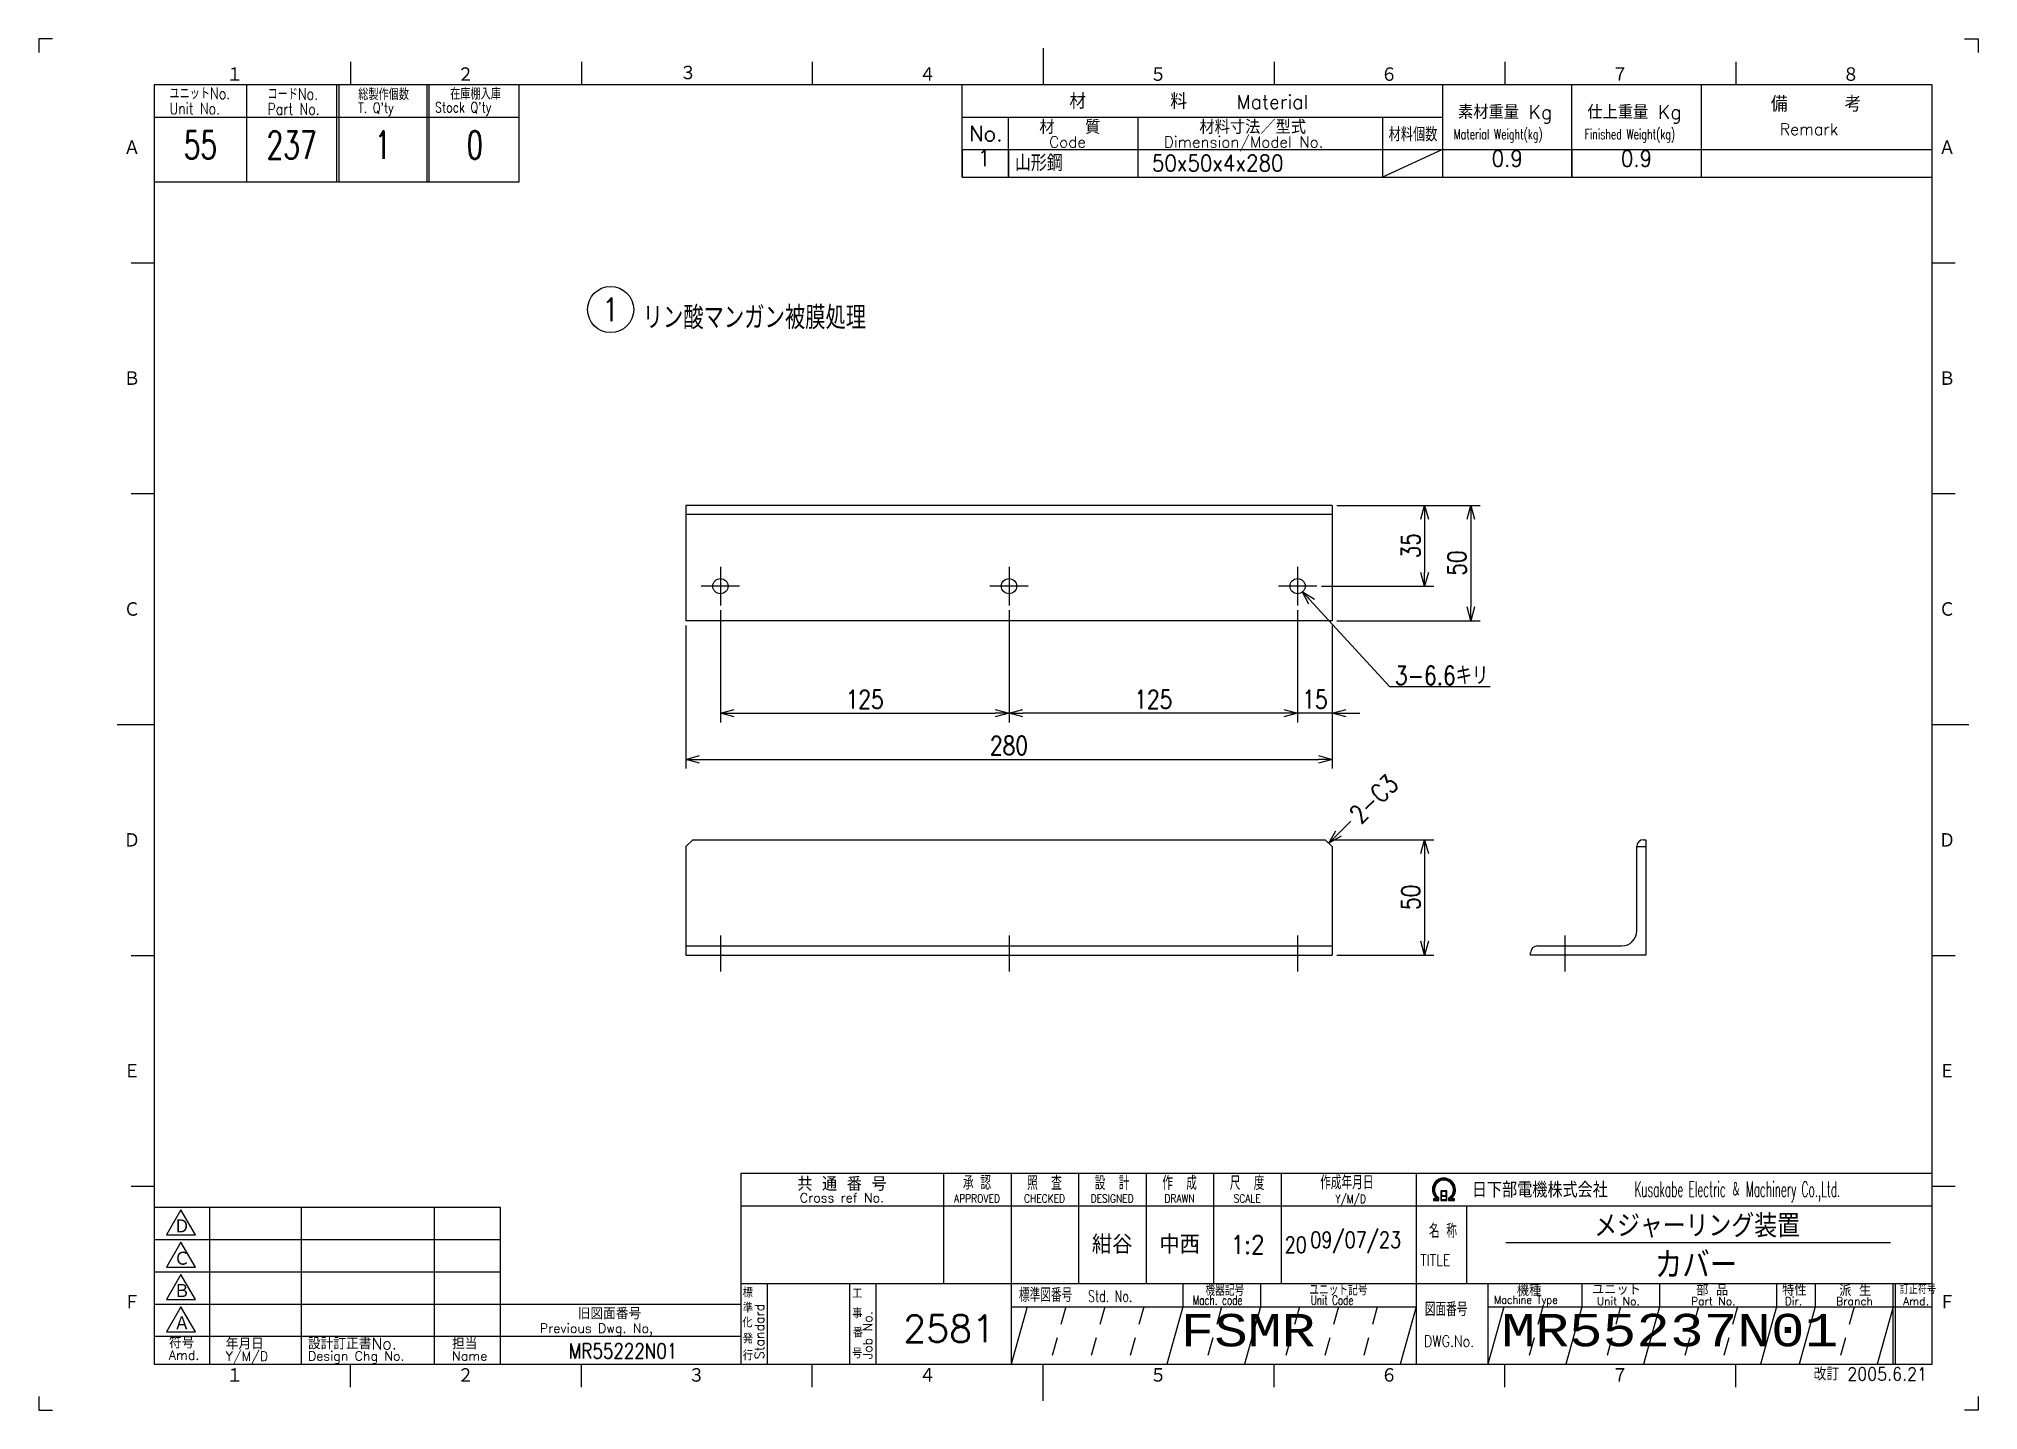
# Model space of a CAD drawing. Extents: x 0 to 840, y 0 to 594.
import ezdxf
from ezdxf.enums import TextEntityAlignment as Align

# ---------------------------------------------------------------- set-up
doc = ezdxf.new("R2010")
doc.units = 0
doc.header["$LTSCALE"] = 2
doc.linetypes.add('GEN3A', pattern=[3.5, 2, -1.5])
doc.linetypes.add('GEN7', pattern=[15, 10, -1.5, 2, -1.5])
doc.layers.get('0').update_dxf_attribs({"linetype": 'CONTINUOUS'})
doc.layers.get('DEFPOINTS').update_dxf_attribs({"linetype": 'CONTINUOUS'})
for name, color, linetype in [('2', 5, 'CONTINUOUS'), ('4', 3, 'CONTINUOUS'), ('5', 3, 'CONTINUOUS'), ('6', 52, 'CONTINUOUS'), ('7', 4, 'GEN7'), ('RAHM2', 1, 'CONTINUOUS'), ('RAHM3', 52, 'CONTINUOUS')]:
    doc.layers.add(name, color=color, linetype=linetype)
doc.styles.add('DIMENSION', font='monotxt.shx', dxfattribs={"bigfont": 'bigfont.shx'})
doc.styles.get("Standard").update_dxf_attribs({"font": 'romans.shx', "width": 0.8, "bigfont": 'extfont.shx'})
doc.dimstyles.new('GEN-ISO', dxfattribs={"dimscale": 2, "dimtxt": 4, "dimasz": 3, "dimexe": 2, "dimexo": 1, "dimgap": 1, "dimtad": 3, "dimdec": 3, "dimrnd": 0.001, "dimdsep": 46, "dimtxsty": 'Standard', "dimblk": 'OPEN30', "dimcen": 0, "dimclrt": 52, "dimadec": 0, "dimazin": 0, "dimtp": 0.1, "dimtm": 0.1, "dimtfac": 0.6, "dimtdec": 3, "dimtmove": 2, "dimatfit": 3, "dimldrblk": 'OPEN30', "dimfxl": 0, "dimarcsym": 0})

# ---------------------------------------------------------------- blocks, each defined once
blk = doc.blocks.new('1A3ﾌﾞﾋﾝ')
at = {"layer": 'RAHM2', "color": 5, "linetype": 'Continuous'}
for p, q in [((3, 297), (0, 297)), ((0, 297), (0, 294)), ((217.5, 295), (217.5, 287)), ((417, 297), (420, 297)), ((420, 297), (420, 294)), ((67.5, 292), (67.5, 287)), ((117.5, 292), (117.5, 287)), ((167.5, 292), (167.5, 287)), ((267.5, 292), (267.5, 287)), ((317.5, 292), (317.5, 287)), ((367.5, 292), (367.5, 287)), ((410, 287), (25, 287)), ((25, 287), (25, 10)), ((104, 266), (104, 287)), ((410, 10), (410, 287)), ((25, 266), (64.5, 266)), ((64.5, 266), (104, 266)), ((20, 248.5), (25, 248.5)), ((410, 248.5), (415, 248.5)), ((20, 198.5), (25, 198.5)), ((410, 198.5), (415, 198.5)), ((17, 148.5), (25, 148.5)), ((410, 148.5), (418, 148.5)), ((20, 98.5), (25, 98.5)), ((410, 98.5), (415, 98.5)), ((20, 48.5), (25, 48.5)), ((410, 48.5), (415, 48.5)), ((25, 10), (410, 10)), ((67.5, 5), (67.5, 10)), ((117.5, 5), (117.5, 10)), ((217.5, 2), (217.5, 10)), ((267.5, 5), (267.5, 10)), ((317.5, 5), (317.5, 10)), ((367.5, 5), (367.5, 10)), ((0, 3), (0, 0)), ((0, 0), (3, 0)), ((420, 0), (417, 0)), ((420, 3), (420, 0))]:
    blk.add_line(p, q, dxfattribs=at)
at = {"layer": 'RAHM2', "color": 7, "linetype": 'Continuous'}
for p, q in [((45, 287), (45, 266)), ((64.5, 287), (64.5, 266)), ((65, 287), (65, 266)), ((84, 287), (84, 266)), ((84.5, 287), (84.5, 266)), ((200, 267), (200, 287)), ((304, 287), (304, 267)), ((332, 267), (332, 287)), ((360, 287), (360, 267)), ((25, 280), (64.5, 280)), ((64.5, 280), (104, 280)), ((200, 280), (304, 280)), ((210, 267), (210, 280)), ((238, 280), (238, 267)), ((291, 280), (291, 267)), ((200, 273), (410, 273)), ((304, 273), (291, 267)), ((200, 267), (410, 267)), ((195.93, 51.26), (195.93, 27.42)), ((210.55, 51.26), (210.55, 10)), ((225.18, 51.26), (225.18, 27.42)), ((239.8, 51.26), (239.8, 27.42)), ((254.43, 51.26), (254.43, 27.42)), ((269.05, 51.26), (269.05, 27.42)), ((298.3, 51.26), (298.3, 10)), ((25, 44), (100, 44)), ((37, 44), (37, 10)), ((56.8, 44), (56.8, 10)), ((85.6, 44), (85.6, 10)), ((100, 10), (100, 44)), ((152.05, 44.26), (410, 44.26)), ((269.05, 44.26), (269.05, 27.42)), ((298.3, 44.26), (298.3, 44.26)), ((309.17, 44.26), (309.17, 27.42)), ((25, 37), (100, 37)), ((25, 30), (100, 30)), ((152.05, 27.42), (410, 27.42)), ((157.77, 27.42), (157.77, 10)), ((175.59, 27.42), (175.59, 10)), ((181.3, 27.42), (181.3, 10)), ((247.73, 27.42), (247.73, 22.42)), ((264.59, 27.42), (264.59, 22.42)), ((313.83, 27.42), (313.83, 10)), ((334.15, 27.42), (334.15, 22.42)), ((351, 27.42), (351, 22.42)), ((376.29, 27.42), (376.29, 22.42)), ((384.72, 27.42), (384.72, 22.42)), ((401.57, 10), (401.57, 27.42)), ((402.07, 10), (402.07, 27.42)), ((25, 23), (100, 23)), ((100, 23), (152.05, 23)), ((210.55, 22.42), (298.3, 22.42)), ((313.83, 22.42), (410, 22.42)), ((25, 16), (100, 16)), ((100, 16), (152.05, 16)), ((167.5, 5), (167.5, 10))]:
    blk.add_line(p, q, dxfattribs=at)
at = {"layer": 'RAHM2', "color": 3, "linetype": 'Continuous'}
for p, q in [((317.73, 36.35), (401.03, 36.35)), ((214.02, 22.42), (210.55, 10)), ((247.73, 22.42), (244.26, 10)), ((264.59, 22.42), (261.12, 10)), ((298.3, 22.42), (294.83, 10)), ((334.15, 22.42), (330.68, 10)), ((351, 22.42), (347.54, 10)), ((376.29, 22.42), (372.82, 10)), ((384.72, 22.42), (381.25, 10))]:
    blk.add_line(p, q, dxfattribs=at)
at = {"layer": 'RAHM2', "color": 3, "linetype": 'GEN3A'}
for p, q in [((222.44, 22.42), (218.98, 10)), ((230.87, 22.42), (227.41, 10)), ((239.3, 22.42), (235.84, 10)), ((256.16, 22.42), (252.69, 10)), ((273.01, 22.42), (269.55, 10)), ((281.44, 22.42), (277.98, 10)), ((289.87, 22.42), (286.41, 10)), ((325.72, 22.42), (322.25, 10)), ((342.57, 22.42), (339.11, 10)), ((359.43, 22.42), (355.97, 10)), ((367.86, 22.42), (364.39, 10)), ((393.14, 22.42), (389.68, 10))]:
    blk.add_line(p, q, dxfattribs=at)
at = {"layer": 'RAHM2', "color": 5, "linetype": 'Continuous'}
blk.add_lwpolyline([(410, 51.26), (152.05, 51.26), (152.05, 10)], dxfattribs=at)
at = {"layer": 'RAHM2', "color": 7, "linetype": 'Continuous'}
for points in [[(303.62, 47.51), (303.62, 45.4), (304.92, 45.4), (304.92, 47.51), (303.62, 47.51)], [(303.77, 47.36), (303.77, 46.53), (304.77, 46.53), (304.77, 47.36), (303.77, 47.36)], [(304.77, 46.38), (304.77, 45.55), (303.77, 45.55), (303.77, 46.38), (304.77, 46.38)], [(302.02, 45.4), (303.22, 45.4), (303.22, 46.01)], [(302.02, 45.58), (302.97, 45.58), (302.97, 45.91)], [(302.72, 45.82), (302.72, 45.75), (302.02, 45.75), (302.02, 45.4)], [(305.32, 45.98), (305.32, 45.4), (306.58, 45.4), (306.58, 45.75), (305.85, 45.75), (305.85, 45.8)], [(305.57, 45.87), (305.57, 45.58), (306.58, 45.58)]]:
    blk.add_lwpolyline(points, dxfattribs=at)
for points in [[(30.79, 43.41), (27.65, 37.97), (33.92, 37.97)], [(30.79, 36.41), (27.65, 30.97), (33.92, 30.97)], [(30.79, 29.41), (27.65, 23.97), (33.92, 23.97)], [(30.79, 22.41), (27.65, 16.97), (33.92, 16.97)]]:
    blk.add_lwpolyline(points, close=True, dxfattribs=at)
at = {"layer": 'RAHM2', "color": 3, "linetype": 'Continuous'}
for points in [[(317.29, 22.42), (313.83, 10)], [(401.57, 22.42), (401.57, 22.42), (398.11, 10)]]:
    blk.add_lwpolyline(points, dxfattribs=at)
at = {"layer": 'RAHM2', "color": 7, "linetype": 'Continuous'}
for radius, start, end in [(2.5, 308.2706, 230.8952), (2.28, 303.9949, 234.4013), (2.06, 299.8294, 238.4756)]:
    blk.add_arc((304.3, 47.76), radius, start, end, dxfattribs=at)
at = {"layer": '4', "width": 0.9}
blk.add_text('改訂 2005.6.21', height=2.8, dxfattribs=at).set_placement((408.91, 6.44), align=Align.RIGHT)
at = {"layer": 'RAHM2', "color": 5, "linetype": 'Continuous'}
for s, p in [('１', (40.6, 287.58)), ('２', (90.6, 287.58)), ('４', (190.6, 287.58)), ('５', (240.6, 287.58)), ('６', (290.6, 287.58)), ('７', (340.6, 287.58)), ('８', (390.6, 287.58)), ('Ａ', (18.36, 271.74)), ('Ａ', (411.44, 271.74)), ('Ｂ', (18.36, 221.74)), ('Ｂ', (411.44, 221.74)), ('Ｃ', (18.36, 171.74)), ('Ｃ', (411.44, 171.74)), ('Ｄ', (18.36, 121.74)), ('Ｄ', (411.44, 121.74)), ('Ｅ', (18.36, 71.74)), ('Ｅ', (411.44, 71.74)), ('Ｆ', (18.36, 21.74)), ('Ｆ', (411.44, 21.74)), ('１', (40.6, 5.87)), ('２', (90.6, 5.87)), ('３', (140.6, 5.87)), ('４', (190.6, 5.87)), ('５', (240.6, 5.87)), ('６', (290.6, 5.87)), ('７', (340.6, 5.87))]:
    blk.add_text(s, height=3.31, dxfattribs=at).set_placement(p)
blk.add_text('３', height=3.31, dxfattribs=at).set_placement((140.6, 289.58), align=Align.MIDDLE)
at = {"layer": 'RAHM2', "color": 7, "linetype": 'Continuous'}
for s, height, width, p in [('ユニットNo.', 2.5, 0.8, (28.29, 283.92)), ('コードNo.', 2.5, 0.8, (49.52, 283.81)), ('総製作個数', 2.5, 0.8, (69.17, 283.72)), ('在庫棚入庫', 2.5, 0.8, (89.08, 283.82)), ('Unit No.', 2.5, 0.8, (28.29, 280.64)), ('Part No.', 2.5, 0.8, (49.52, 280.53)), ("T. Q'ty", 2.2, 0.8, (69.17, 280.96)), ("Stock Q'ty", 2.2, 0.8, (85.8, 281.06)), ('材料個数', 3, 0.8, (292.32, 274.79)), ('Material Weight(kg)', 2.2, 0.68, (306.37, 275.25)), ('Finished Weight(kg)', 2.2, 0.68, (334.74, 275.25)), ('作成年月日', 3, 0.7, (277.49, 47.82)), ('Y/M/D', 1.8, 0.8, (280.79, 44.87)), ('Kusakabe Electric ＆ Machinery Co.,Ltd.', 3.3108, 0.5, (345.56, 46.19)), ('名 称', 3, 0.7, (301.06, 37.33)), ('20', 3.5, 0.8, (269.81, 34.08)), ('TITLE', 2.5, 0.8, (299.18, 31.25)), ('標準図番号', 3, 0.7, (212.26, 23.44)), ('Std. No.', 2.5, 0.7, (227.23, 23.44)), ('機器記号', 2.5, 0.7, (252.65, 24.77)), ('ユニット記号', 2.5, 0.7, (275.14, 24.85)), ('訂正符号', 2, 0.7, (403.01, 25.16)), ('Mach. code', 2, 0.7, (249.86, 22.83)), ('Unit Code', 2, 0.7, (275.45, 22.83)), ('図面番号', 3, 0.7, (300.15, 20.37)), ('Machine Type', 1.7, 0.9, (315.15, 23.05))]:
    blk.add_text(s, height=height, dxfattribs=dict(at, width=width)).set_placement(p)
for s, height, p in [('材\u3000\u3000\u3000\u3000\u3000料', 3.311, (223.18, 281.82)), ('Material', 3, (259.34, 281.82)), ('素材重量 Kg', 3, (307.35, 279.63)), ('仕上重量 Kg', 3, (335.35, 279.63)), ('備     考', 3.311, (375.08, 281.21)), ('No.', 3.311, (201.5, 274.82)), ('材\u3000\u3000質', 3, (216.68, 276.39)), ('材料寸法／型式', 3, (251.33, 276.39)), ('Remark', 2.5, (377.03, 276.16)), ('Code', 2.4, (218.82, 273.45)), ('Dimension/Model No.', 2.4, (243.65, 273.45)), ('Ｄ', 3.2, (29.23, 38.2)), ('Ｃ', 3.2, (29.23, 31.2)), ('Ｂ', 3.2, (29.23, 24.2)), ('標', 2, (152.44, 24.43)), ('工', 2, (176.15, 24.24)), ('機種', 2.4, (320.08, 24.76)), ('ユニット', 2.4, (336.39, 24.96)), ('部 品', 2.4, (358.93, 24.79)), ('特性', 2.4, (377.55, 24.78)), ('派 生', 2.4, (389.89, 24.72)), ('旧図面番号', 2.5, (116.71, 19.69)), ('準', 2, (152.47, 21.11)), ('事', 2, (176.17, 19.92)), ('Unit No.', 1.7, (337.39, 22.76)), ('Part No.', 1.7, (357.81, 22.76)), ('Dir.', 1.7, (378.09, 22.76)), ('Branch', 1.7, (389.24, 22.76)), ('Amd.', 1.7, (403.74, 22.76)), ('Ａ', 3.2, (29.23, 17.2)), ('Previous Dwg. No,', 2, (108.5, 16.75)), ('化', 2, (152.37, 17.95)), ('番', 2, (176.31, 15.76)), ('Amd.', 2, (28.17, 10.93)), ('符号', 2.5, (28.17, 13.37)), ('Y/M/D', 2, (40.49, 10.7)), ('年月日', 2.5, (40.49, 13.14)), ('設計訂正書No.', 2.5, (58.29, 13.18)), ('Design Chg No.', 2, (58.29, 10.75)), ('担当', 2.5, (89.5, 13.18)), ('Name', 2, (89.5, 10.75)), ('行', 2, (152.46, 10.82)), ('発', 2, (152.46, 14.47)), ('号', 2, (176.11, 11.28))]:
    blk.add_text(s, height=height, dxfattribs=at).set_placement(p)
for s, height, p in [('共 通 番 号', 3, (173.93, 49.14)), ('Cross ref No.', 2, (173.93, 46.01))]:
    blk.add_text(s, height=height, dxfattribs=at).set_placement(p, align=Align.MIDDLE)
for s, height, width, p in [('承 認', 3, 0.7, (203.18, 49.35)), ('照  査', 3, 0.7, (217.8, 49.35)), ('設  計', 3, 0.7, (232.43, 49.35)), ('作  成', 3, 0.7, (247.05, 49.35)), ('尺  度', 3, 0.7, (261.67, 49.35)), ('APPROVED', 1.8, 0.8, (203.18, 45.85)), ('CHECKED', 1.8, 0.8, (217.8, 45.85)), ('DESIGNED', 1.8, 0.8, (232.43, 45.85)), ('DRAWN', 1.8, 0.8, (247.05, 45.85)), ('SCALE', 1.8, 0.8, (261.67, 45.85)), ('DWG.No.', 2.5, 0.8, (305.41, 14.96))]:
    blk.add_text(s, height=height, dxfattribs=dict(at, width=width)).set_placement(p, align=Align.MIDDLE)
at = {"layer": 'RAHM2', "color": 7, "linetype": 'Continuous', "width": 0.844147}
blk.add_text('日下部電機株式会社', height=3.311, dxfattribs=at).set_placement((310.35, 46.06), (339.79, 46.06), align=Align.FIT)
at = {"layer": 'RAHM2', "color": 7, "linetype": 'Continuous'}
for s, p in [('Standard', (157.07, 11.05)), ('Job No.', (180.5, 11.05))]:
    blk.add_text(s, height=2, rotation=90, dxfattribs=at).set_placement(p)
at = {"layer": 'RAHM2', "color": 5, "linetype": 'Continuous', "width": 0.7}
for tag, p in [('HEADER3', (35, 274.01)), ('HEADER4', (54.75, 274)), ('HEADER15', (74.49, 274)), ('HEADER16', (94.43, 274))]:
    blk.add_attdef(tag, text='', height=6, dxfattribs=at).set_placement(p, align=Align.MIDDLE)
at = {"layer": 'RAHM2', "color": 7, "linetype": 'Continuous'}
blk.add_attdef('HEADER5', text='', height=2.5, dxfattribs=at).set_placement((63.69, 267.1), align=Align.BOTTOM_RIGHT)
for tag, height, width, p in [('HEADER1', 5, 0.9, (359.12, 40.15)), ('HEADER25', 3.2, 0.63, (46.91, 40.38)), ('HEADER23', 3.33, 0.8, (71.4, 40.2)), ('HEADER24', 3.5, 0.8, (92.57, 40.22)), ('HEADER7', 5, 0.8, (174.38, 35.8)), ('GEN-TITLE-SCA', 4, 0.85, (261.79, 35.85)), ('HEADER22', 3.2, 0.63, (46.91, 33.38)), ('HEADER20', 3.33, 0.8, (71.4, 33.2)), ('HEADER21', 3.5, 0.8, (92.57, 33.22)), ('HEADER2', 6, 0.9, (358.89, 31.68)), ('HEADER19', 3.2, 0.63, (46.91, 26.38)), ('HEADER17', 3.33, 0.8, (71.4, 26.2)), ('HEADER18', 3.5, 0.8, (92.57, 26.22)), ('HEADER11', 3.2, 0.63, (46.91, 19.38)), ('HEADER9', 3.33, 0.8, (71.4, 19.2)), ('HEADER10', 3.5, 0.8, (92.57, 19.22)), ('HEADER14', 3.31, 0.8, (126.54, 12.82))]:
    blk.add_attdef(tag, text='', height=height, dxfattribs=dict(at, width=width)).set_placement(p, align=Align.MIDDLE)
for tag, p in [('HEADER27', (232.45, 36.09)), ('HEADER26', (247.07, 36.09))]:
    blk.add_attdef(tag, text='', height=4, dxfattribs=at).set_placement(p, align=Align.MIDDLE)
at = {"layer": 'RAHM2', "color": 7, "linetype": 'Continuous', "width": 0.8}
blk.add_attdef('GEN-TITLE-DAT', text='', height=3.5, dxfattribs=at).set_placement((275.35, 34.1), align=Align.BOTTOM_LEFT)
at = {"layer": 'RAHM2', "color": 5, "linetype": 'Continuous'}
blk.add_attdef('HEADER6', text='', height=5.8, dxfattribs=at).set_placement((207.09, 13.03), align=Align.BOTTOM_RIGHT)
at = {"layer": 'RAHM2', "color": 5, "linetype": 'Continuous', "style": 'DIMENSION', "width": 1.2}
for tag, p in [('HEADER13', (213.56, 11.75)), ('HEADER12', (247.26, 11.72)), ('GEN-TITLE-DWG', (316.79, 11.74))]:
    blk.add_attdef(tag, text='', height=7.02, dxfattribs=at).set_placement(p, align=Align.BOTTOM_LEFT)
at = {"layer": 'RAHM2', "color": 5, "linetype": 'Continuous', "style": 'DIMENSION'}
blk.add_attdef('HEADER8', text='', height=7.02, dxfattribs=at).set_placement((408.58, 11.71), align=Align.BOTTOM_RIGHT)
blk = doc.blocks.new('STDBUHIN')
at = {"color": 7}
for p, q in [((0, 0), (0, -6)), ((10, 0), (10, -6)), ((38, 0), (38, -6)), ((91, 0), (91, -6)), ((104, 0), (104, -6)), ((132, 0), (132, -6)), ((160, 0), (160, -6)), ((0, -6), (210, -6))]:
    blk.add_line(p, q, dxfattribs=at)
at = {"layer": 'RAHM3', "color": 7, "width": 0.9}
for tag, p in [('1GENST', (4.710911, -4.609434)), ('4GENST', (96.434633, -4.658422)), ('5GENST', (118, -4.729)), ('6GENST', (146, -4.729))]:
    blk.add_attdef(tag, text='', height=3.5, dxfattribs=at).set_placement(p, align=Align.BOTTOM_CENTER)
at = {"layer": 'RAHM3', "color": 7}
for tag, p, width in [('2GENST', (11.373533, -4.658422), 0.8), ('3GENST', (41.070972, -4.658422), 0.8), ('7GENST', (162.759538, -4.671383), 0.9)]:
    blk.add_attdef(tag, p, '', height=3.5, dxfattribs=dict(at, width=width))
blk = doc.blocks.new('_Open30')
at = {"color": 0, "linetype": 'ByBlock', "lineweight": -2}
for p, q in [((-1, 0.27), (0, 0)), ((0, 0), (-1, -0.27)), ((0, 0), (-1, 0))]:
    blk.add_line(p, q, dxfattribs=at)
blk = doc.blocks.new('*D4')
at = {"layer": '5', "color": 0, "lineweight": -2}
for p, q in [((280.22, 339.9), (280.22, 277.9)), ((560.22, 339.9), (560.22, 277.9)), ((286.22, 281.9), (554.22, 281.9))]:
    blk.add_line(p, q, dxfattribs=at)
at = {"layer": 'DEFPOINTS', "color": 0}
for p in [(280.22, 341.9), (560.22, 341.9), (560.22, 281.9)]:
    blk.add_point(p, dxfattribs=at)
at = {"layer": '5', "color": 0, "lineweight": -2, "xscale": 6, "yscale": 6, "zscale": 6, "rotation": 180}
blk.add_blockref('_Open30', (280.22, 281.9), dxfattribs=at)
at = {"layer": '5', "color": 0, "lineweight": -2, "xscale": 6, "yscale": 6, "zscale": 6}
blk.add_blockref('_Open30', (560.22, 281.9), dxfattribs=at)
at = {"layer": '5', "color": 52, "insert": (420.22, 287.9), "char_height": 8, "attachment_point": 5}
blk.add_mtext('280', dxfattribs=at)
blk = doc.blocks.new('*D5')
at = {"layer": '5', "color": 0, "lineweight": -2}
for p, q in [((295.22, 346.57), (295.22, 297.9)), ((420.22, 346.57), (420.22, 297.9)), ((301.22, 301.9), (414.22, 301.9))]:
    blk.add_line(p, q, dxfattribs=at)
at = {"layer": 'DEFPOINTS', "color": 0}
for p in [(295.22, 348.57), (420.22, 348.57), (420.22, 301.9)]:
    blk.add_point(p, dxfattribs=at)
at = {"layer": '5', "color": 0, "lineweight": -2, "xscale": 6, "yscale": 6, "zscale": 6, "rotation": 180}
blk.add_blockref('_Open30', (295.22, 301.9), dxfattribs=at)
at = {"layer": '5', "color": 0, "lineweight": -2, "xscale": 6, "yscale": 6, "zscale": 6}
blk.add_blockref('_Open30', (420.22, 301.9), dxfattribs=at)
at = {"layer": '5', "color": 52, "insert": (357.72, 307.9), "char_height": 8, "attachment_point": 5}
blk.add_mtext('125', dxfattribs=at)
blk = doc.blocks.new('GENBALLOON1')
blk.add_circle((0, 0), 5)
at = {"flags": 1}
blk.add_attdef('GEN_PARENT', text='', height=2.5, dxfattribs=at).set_placement((0, 0), align=Align.MIDDLE)
blk.add_attdef('REF_NO', text='', height=3.5).set_placement((0, 0), align=Align.MIDDLE)
at = {"color": 7, "flags": 1}
for tag, p in [('5GENINF', (6.43, 0.96)), ('6GENINF', (6.43, 0.63)), ('7GENINF', (6.43, 0.3)), ('8GENINF', (6.43, -0.04)), ('9GENINF', (6.43, -0.37)), ('3GENINF', (6.43, -2.34)), ('4GENINF', (6.43, -2.67)), ('10GENINF', (6.43, -0.7)), ('11GENINF', (6.43, -1)), ('12GENINF', (6.43, -1.34)), ('13GENINF', (6.43, -1.67)), ('14GENINF', (6.43, -2)), ('15GENINF', (6.43, -3)), ('16GENINF', (6.43, -3.34)), ('17GENINF', (6.43, -3.7)), ('18GENINF', (6.43, -4.04)), ('19GENINF', (6.43, -4.37)), ('20GENINF', (6.43, -4.7)), ('21GENINF', (6.43, -5.04)), ('22GENINF', (6.43, -5.37))]:
    blk.add_attdef(tag, p, '', height=0.2, dxfattribs=at)
blk = doc.blocks.new('*D6')
at = {"layer": '5', "color": 0, "lineweight": -2}
for p, q in [((559.22, 247.11), (604.22, 247.11)), ((600.22, 241.11), (600.22, 203.11)), ((562.22, 197.11), (604.22, 197.11))]:
    blk.add_line(p, q, dxfattribs=at)
at = {"layer": 'DEFPOINTS', "color": 0}
for p in [(557.22, 247.11), (560.22, 197.11), (600.22, 197.11)]:
    blk.add_point(p, dxfattribs=at)
at = {"layer": '5', "color": 0, "lineweight": -2, "xscale": 6, "yscale": 6, "zscale": 6}
for p, rotation in [((600.22, 247.11), 90), ((600.22, 197.11), 270)]:
    blk.add_blockref('_Open30', p, dxfattribs=dict(at, rotation=rotation))
at = {"layer": '5', "color": 52, "insert": (594.22, 222.11), "char_height": 8, "attachment_point": 5, "rotation": 90}
blk.add_mtext('50', dxfattribs=at)
blk = doc.blocks.new('*D7')
at = {"layer": '5', "color": 0, "lineweight": -2}
for p, q in [((420.22, 346.57), (420.22, 297.9)), ((545.22, 346.57), (545.22, 297.9)), ((539.22, 301.9), (426.22, 301.9))]:
    blk.add_line(p, q, dxfattribs=at)
at = {"layer": 'DEFPOINTS', "color": 0}
for p in [(420.22, 348.57), (545.22, 348.57), (420.22, 301.9)]:
    blk.add_point(p, dxfattribs=at)
at = {"layer": '5', "color": 0, "lineweight": -2, "xscale": 6, "yscale": 6, "zscale": 6, "rotation": 180}
blk.add_blockref('_Open30', (420.22, 301.9), dxfattribs=at)
at = {"layer": '5', "color": 0, "lineweight": -2, "xscale": 6, "yscale": 6, "zscale": 6}
blk.add_blockref('_Open30', (545.22, 301.9), dxfattribs=at)
at = {"layer": '5', "color": 52, "insert": (482.72, 307.9), "char_height": 8, "attachment_point": 5}
blk.add_mtext('125', dxfattribs=at)
blk = doc.blocks.new('*D8')
at = {"layer": '5', "color": 0, "lineweight": -2}
for p, q in [((562.22, 391.9), (624.22, 391.9)), ((620.22, 385.9), (620.22, 347.9)), ((562.22, 341.9), (624.22, 341.9))]:
    blk.add_line(p, q, dxfattribs=at)
at = {"layer": 'DEFPOINTS', "color": 0}
for p in [(560.22, 391.9), (560.22, 341.9), (620.22, 341.9)]:
    blk.add_point(p, dxfattribs=at)
at = {"layer": '5', "color": 0, "lineweight": -2, "xscale": 6, "yscale": 6, "zscale": 6}
for p, rotation in [((620.22, 391.9), 90), ((620.22, 341.9), 270)]:
    blk.add_blockref('_Open30', p, dxfattribs=dict(at, rotation=rotation))
at = {"layer": '5', "color": 52, "insert": (614.22, 366.9), "char_height": 8, "attachment_point": 5, "rotation": 90}
blk.add_mtext('50', dxfattribs=at)
blk = doc.blocks.new('*D9')
at = {"layer": '5', "color": 0, "lineweight": -2}
for p, q in [((562.22, 391.9), (604.22, 391.9)), ((600.22, 385.9), (600.22, 362.9)), ((555.55, 356.9), (604.22, 356.9))]:
    blk.add_line(p, q, dxfattribs=at)
at = {"layer": 'DEFPOINTS', "color": 0}
for p in [(560.22, 391.9), (553.55, 356.9), (600.22, 356.9)]:
    blk.add_point(p, dxfattribs=at)
at = {"layer": '5', "color": 0, "lineweight": -2, "xscale": 6, "yscale": 6, "zscale": 6}
for p, rotation in [((600.22, 391.9), 90), ((600.22, 356.9), 270)]:
    blk.add_blockref('_Open30', p, dxfattribs=dict(at, rotation=rotation))
at = {"layer": '5', "color": 52, "insert": (594.22, 374.4), "char_height": 8, "attachment_point": 5, "rotation": 90}
blk.add_mtext('35', dxfattribs=at)
blk = doc.blocks.new('*D10')
at = {"layer": '5', "color": 0, "lineweight": -2}
for p, q in [((545.22, 346.57), (545.22, 297.9)), ((560.22, 339.9), (560.22, 297.9)), ((539.22, 301.9), (533.22, 301.9)), ((560.22, 301.9), (545.22, 301.9)), ((566.22, 301.9), (572.22, 301.9))]:
    blk.add_line(p, q, dxfattribs=at)
at = {"layer": 'DEFPOINTS', "color": 0}
for p in [(545.22, 348.57), (560.22, 341.9), (545.22, 301.9)]:
    blk.add_point(p, dxfattribs=at)
at = {"layer": '5', "color": 0, "lineweight": -2, "xscale": 6, "yscale": 6, "zscale": 6}
blk.add_blockref('_Open30', (545.22, 301.9), dxfattribs=at)
at = {"layer": '5', "color": 0, "lineweight": -2, "xscale": 6, "yscale": 6, "zscale": 6, "rotation": 180}
blk.add_blockref('_Open30', (560.22, 301.9), dxfattribs=at)
at = {"layer": '5', "color": 52, "insert": (552.72, 307.9), "char_height": 8, "attachment_point": 5}
blk.add_mtext('15', dxfattribs=at)

msp = doc.modelspace()

# ---------------------------------------------------------------- linework, layer by layer
at = {"layer": '2'}
for p, q in [((560.2172, 391.9025), (280.2172, 391.9025)), ((280.2172, 391.9025), (280.2172, 341.9025)), ((560.2172, 387.9025), (280.2172, 387.9025)), ((560.2172, 391.9025), (560.2172, 341.9025)), ((560.2172, 341.9025), (280.2172, 341.9025)), ((280.2172, 244.1064), (283.2172, 247.1064)), ((280.2172, 244.1064), (280.2172, 197.1064)), ((283.2172, 247.1064), (557.2172, 247.1064)), ((557.2172, 247.1064), (560.2172, 244.1064)), ((560.2172, 244.1064), (560.2172, 197.1064)), ((692.0892, 207.6064), (692.0892, 244.1064)), ((692.0892, 244.1064), (696.0892, 244.1064)), ((695.0892, 247.1064), (696.0892, 247.1064)), ((696.0892, 247.1064), (696.0892, 197.1064)), ((280.2172, 201.1064), (560.2172, 201.1064)), ((280.2172, 197.1064), (560.2172, 197.1064)), ((646.0892, 197.1064), (646.0892, 198.1064)), ((696.0892, 197.1064), (646.0892, 197.1064)), ((649.0892, 201.1064), (685.5892, 201.1064))]:
    msp.add_line(p, q, dxfattribs=at)
for centre in [(295.2172, 356.9025), (420.2172, 356.9025), (545.2172, 356.9025)]:
    msp.add_circle(centre, 3.3, dxfattribs=at)
for centre, radius, start, end in [((695.0892, 244.1064), 3, 90, 180), ((685.5892, 207.6064), 6.5, 270, 0), ((649.0892, 198.1064), 3, 90, 180)]:
    msp.add_arc(centre, radius, start, end, dxfattribs=at)
at = {"layer": '7'}
for p, q in [((295.2172, 365.2363), (295.2172, 348.5688)), ((420.2172, 365.2363), (420.2172, 348.5688)), ((545.2172, 365.2363), (545.2172, 348.5688)), ((303.551, 356.9025), (286.8834, 356.9025)), ((428.551, 356.9025), (411.8834, 356.9025)), ((553.551, 356.9025), (536.8834, 356.9025)), ((295.2172, 205.6186), (295.2172, 190.0219)), ((420.2172, 205.6186), (420.2172, 190.0219)), ((545.2172, 205.6186), (545.2172, 190.0219)), ((661.0892, 190.0219), (661.0892, 205.6186))]:
    msp.add_line(p, q, dxfattribs=at)

# ---------------------------------------------------------------- block references
at = {"layer": '2', "xscale": 2, "yscale": 2, "zscale": 2}
msp.add_blockref('1A3ﾌﾞﾋﾝ', (0, 0), dxfattribs=at).add_auto_attribs({'GEN-TITLE-DWG': 'MR55237N01', 'GEN-TITLE-DAT': '09/07/23', 'GEN-TITLE-SCA': '1:2', 'HEADER1': 'メジャーリング装置', 'HEADER2': 'カバー', 'HEADER3': '55', 'HEADER4': '237', 'HEADER6': '2581', 'HEADER12': 'FSMR', 'HEADER14': 'MR55222N01', 'HEADER15': '1', 'HEADER16': '0', 'HEADER27': '紺谷', 'HEADER26': '中西'})
at = {"layer": '5'}
ref = msp.add_blockref('GENBALLOON1', (247.6757, 476.726), dxfattribs=dict(at, xscale=2, yscale=2, zscale=2))
ref.add_attrib('REF_NO', '1', dxfattribs={"color": 7, "height": 10, "width": 0.9}).set_placement((247.6757, 476.726), align=Align.MIDDLE_CENTER)
at = {"layer": 'RAHM2'}
ref = msp.add_blockref('STDBUHIN', (400.0001, 546), dxfattribs=dict(at, xscale=2, yscale=2, zscale=2))
ref.add_attrib('1GENST', '1', dxfattribs={"layer": 'RAHM3', "color": 7, "height": 7, "width": 0.9}).set_placement((409.4219, 536.7811), align=Align.BOTTOM_CENTER)
ref.add_attrib('2GENST', '山形鋼', (422.7472, 536.6831), dxfattribs={"layer": 'RAHM3', "color": 7, "height": 7, "width": 0.9})
ref.add_attrib('3GENST', '50x50x4x280', (482.142, 536.6831), dxfattribs={"layer": 'RAHM3', "color": 7, "height": 7, "width": 0.9})
ref.add_attrib('5GENST', '0.9', dxfattribs={"layer": 'RAHM3', "color": 7, "height": 7, "width": 0.9}).set_placement((636.0001, 536.542), align=Align.BOTTOM_CENTER)
ref.add_attrib('6GENST', '0.9', dxfattribs={"layer": 'RAHM3', "color": 7, "height": 7, "width": 0.9}).set_placement((692.0001, 536.542), align=Align.BOTTOM_CENTER)

# ---------------------------------------------------------------- texts
at = {"layer": '6', "width": 0.8}
msp.add_text('リン酸マンガン被膜処理', height=10, dxfattribs=at).set_placement((261.5419, 468.2502))
at = {"layer": '6', "insert": (587.371, 322.2039), "char_height": 8, "width": 4.263256414560601e-14, "attachment_point": 1}
msp.add_mtext('3-6.6キリ', dxfattribs=at)
at = {"layer": '6', "insert": (566.9453, 259.1618), "char_height": 8, "width": 26.009243, "attachment_point": 1, "rotation": 45}
msp.add_mtext('2-C3', dxfattribs=at)

# ---------------------------------------------------------------- dimensions: what is measured, and where the dimension line sits
at = {"layer": '5'}
for base, p1, p2, picture, middle in [((600.2172, 356.9025), (560.2172, 391.9025), (553.551, 356.9025), '*D9', (594.2172, 374.4025)), ((620.2172, 341.9025), (560.2172, 391.9025), (560.2172, 341.9025), '*D8', (614.2172, 366.9025)), ((600.2172, 197.1064), (557.2172, 247.1064), (560.2172, 197.1064), '*D6', (594.2172, 222.1064))]:
    dim = msp.add_linear_dim(base=base, p1=p1, p2=p2, angle=90, dimstyle='GEN-ISO', dxfattribs=at)
    dim.commit()
    dim.dimension.update_dxf_attribs({"geometry": picture, "text_midpoint": middle})
for base, p1, p2, picture, middle in [((420.2172, 301.9025), (295.2172, 348.5688), (420.2172, 348.5688), '*D5', (357.7172, 307.9025)), ((420.2172, 301.9025), (545.2172, 348.5688), (420.2172, 348.5688), '*D7', (482.7172, 307.9025)), ((545.2172, 301.9025), (560.2172, 341.9025), (545.2172, 348.5688), '*D10', (552.7172, 307.9025)), ((560.2172, 281.9025), (280.2172, 341.9025), (560.2172, 341.9025), '*D4', (420.2172, 287.9025))]:
    dim = msp.add_linear_dim(base=base, p1=p1, p2=p2, dimstyle='GEN-ISO', dxfattribs=at)
    dim.commit()
    dim.dimension.update_dxf_attribs({"geometry": picture, "text_midpoint": middle})

# ---------------------------------------------------------------- leaders
for points in [[(547.2288, 354.6581), (585.0204, 313.5262), (628.6908, 313.5262)], [(558.7172, 245.6064), (568.2903, 255.1794)]]:
    msp.add_leader(points, dimstyle='GEN-ISO', override={"dimgap": 1, "dimtad": 0}, dxfattribs=at)

doc.saveas('drawing.dxf')
